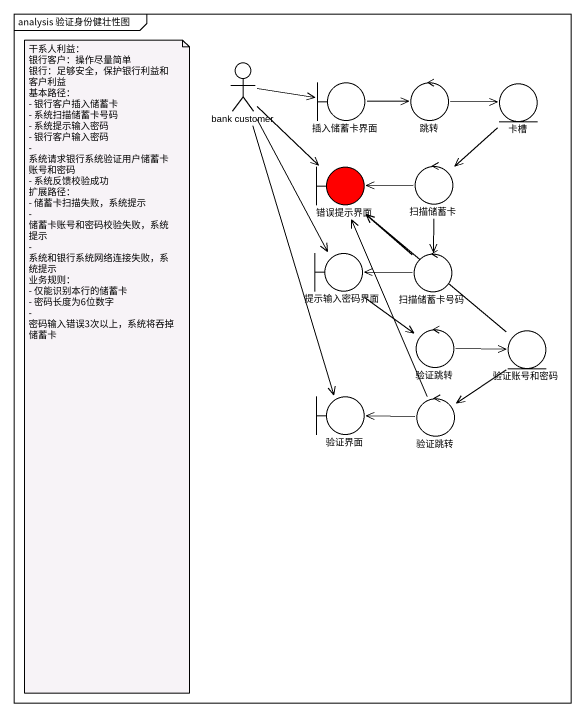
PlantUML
@startuml
mainframe analysis 验证身份健壮性图
actor "bank customer" as bank_customer
boundary 插入储蓄卡界面
control 跳转
entity 卡槽
boundary 错误提示界面 #FF0000
control 扫描储蓄卡
boundary 提示输入密码界面
control 扫描储蓄卡号码
control 验证跳转
entity 验证账号和密码
boundary 验证界面
control "验证跳转" as 验证跳转_2
bank_customer -right-> 插入储蓄卡界面
bank_customer --> 错误提示界面
bank_customer --> 提示输入密码界面
bank_customer --> 验证界面
插入储蓄卡界面 -right-> 跳转
跳转 -right-> 卡槽
卡槽 --> 扫描储蓄卡
扫描储蓄卡 -left-> 错误提示界面
扫描储蓄卡 --> 扫描储蓄卡号码
提示输入密码界面 --> 验证跳转
扫描储蓄卡号码 -up-> 错误提示界面
扫描储蓄卡号码 -left-> 提示输入密码界面
验证跳转 -right-> 验证账号和密码
验证账号和密码 -up-> 错误提示界面
验证账号和密码 --> 验证跳转_2
验证跳转_2 -up-> 错误提示界面
验证跳转_2 -left-> 验证界面
note as N1
  干系人利益：
  银行客户：操作尽量简单
  银行：足够安全，保护银行利益和客户利益
  基本路径：
  - 银行客户插入储蓄卡
  - 系统扫描储蓄卡号码
  - 系统提示输入密码
  - 银行客户输入密码
  - 系统请求银行系统验证用户储蓄卡账号和密码
  - 系统反馈校验成功
  扩展路径：
  - 储蓄卡扫描失败，系统提示
  - 储蓄卡账号和密码校验失败，系统提示
  - 系统和银行系统网络连接失败，系统提示
  业务规则：
  - 仅能识别本行的储蓄卡
  - 密码长度为6位数字
  - 密码输入错误3次以上，系统将吞掉储蓄卡
end note
@enduml
